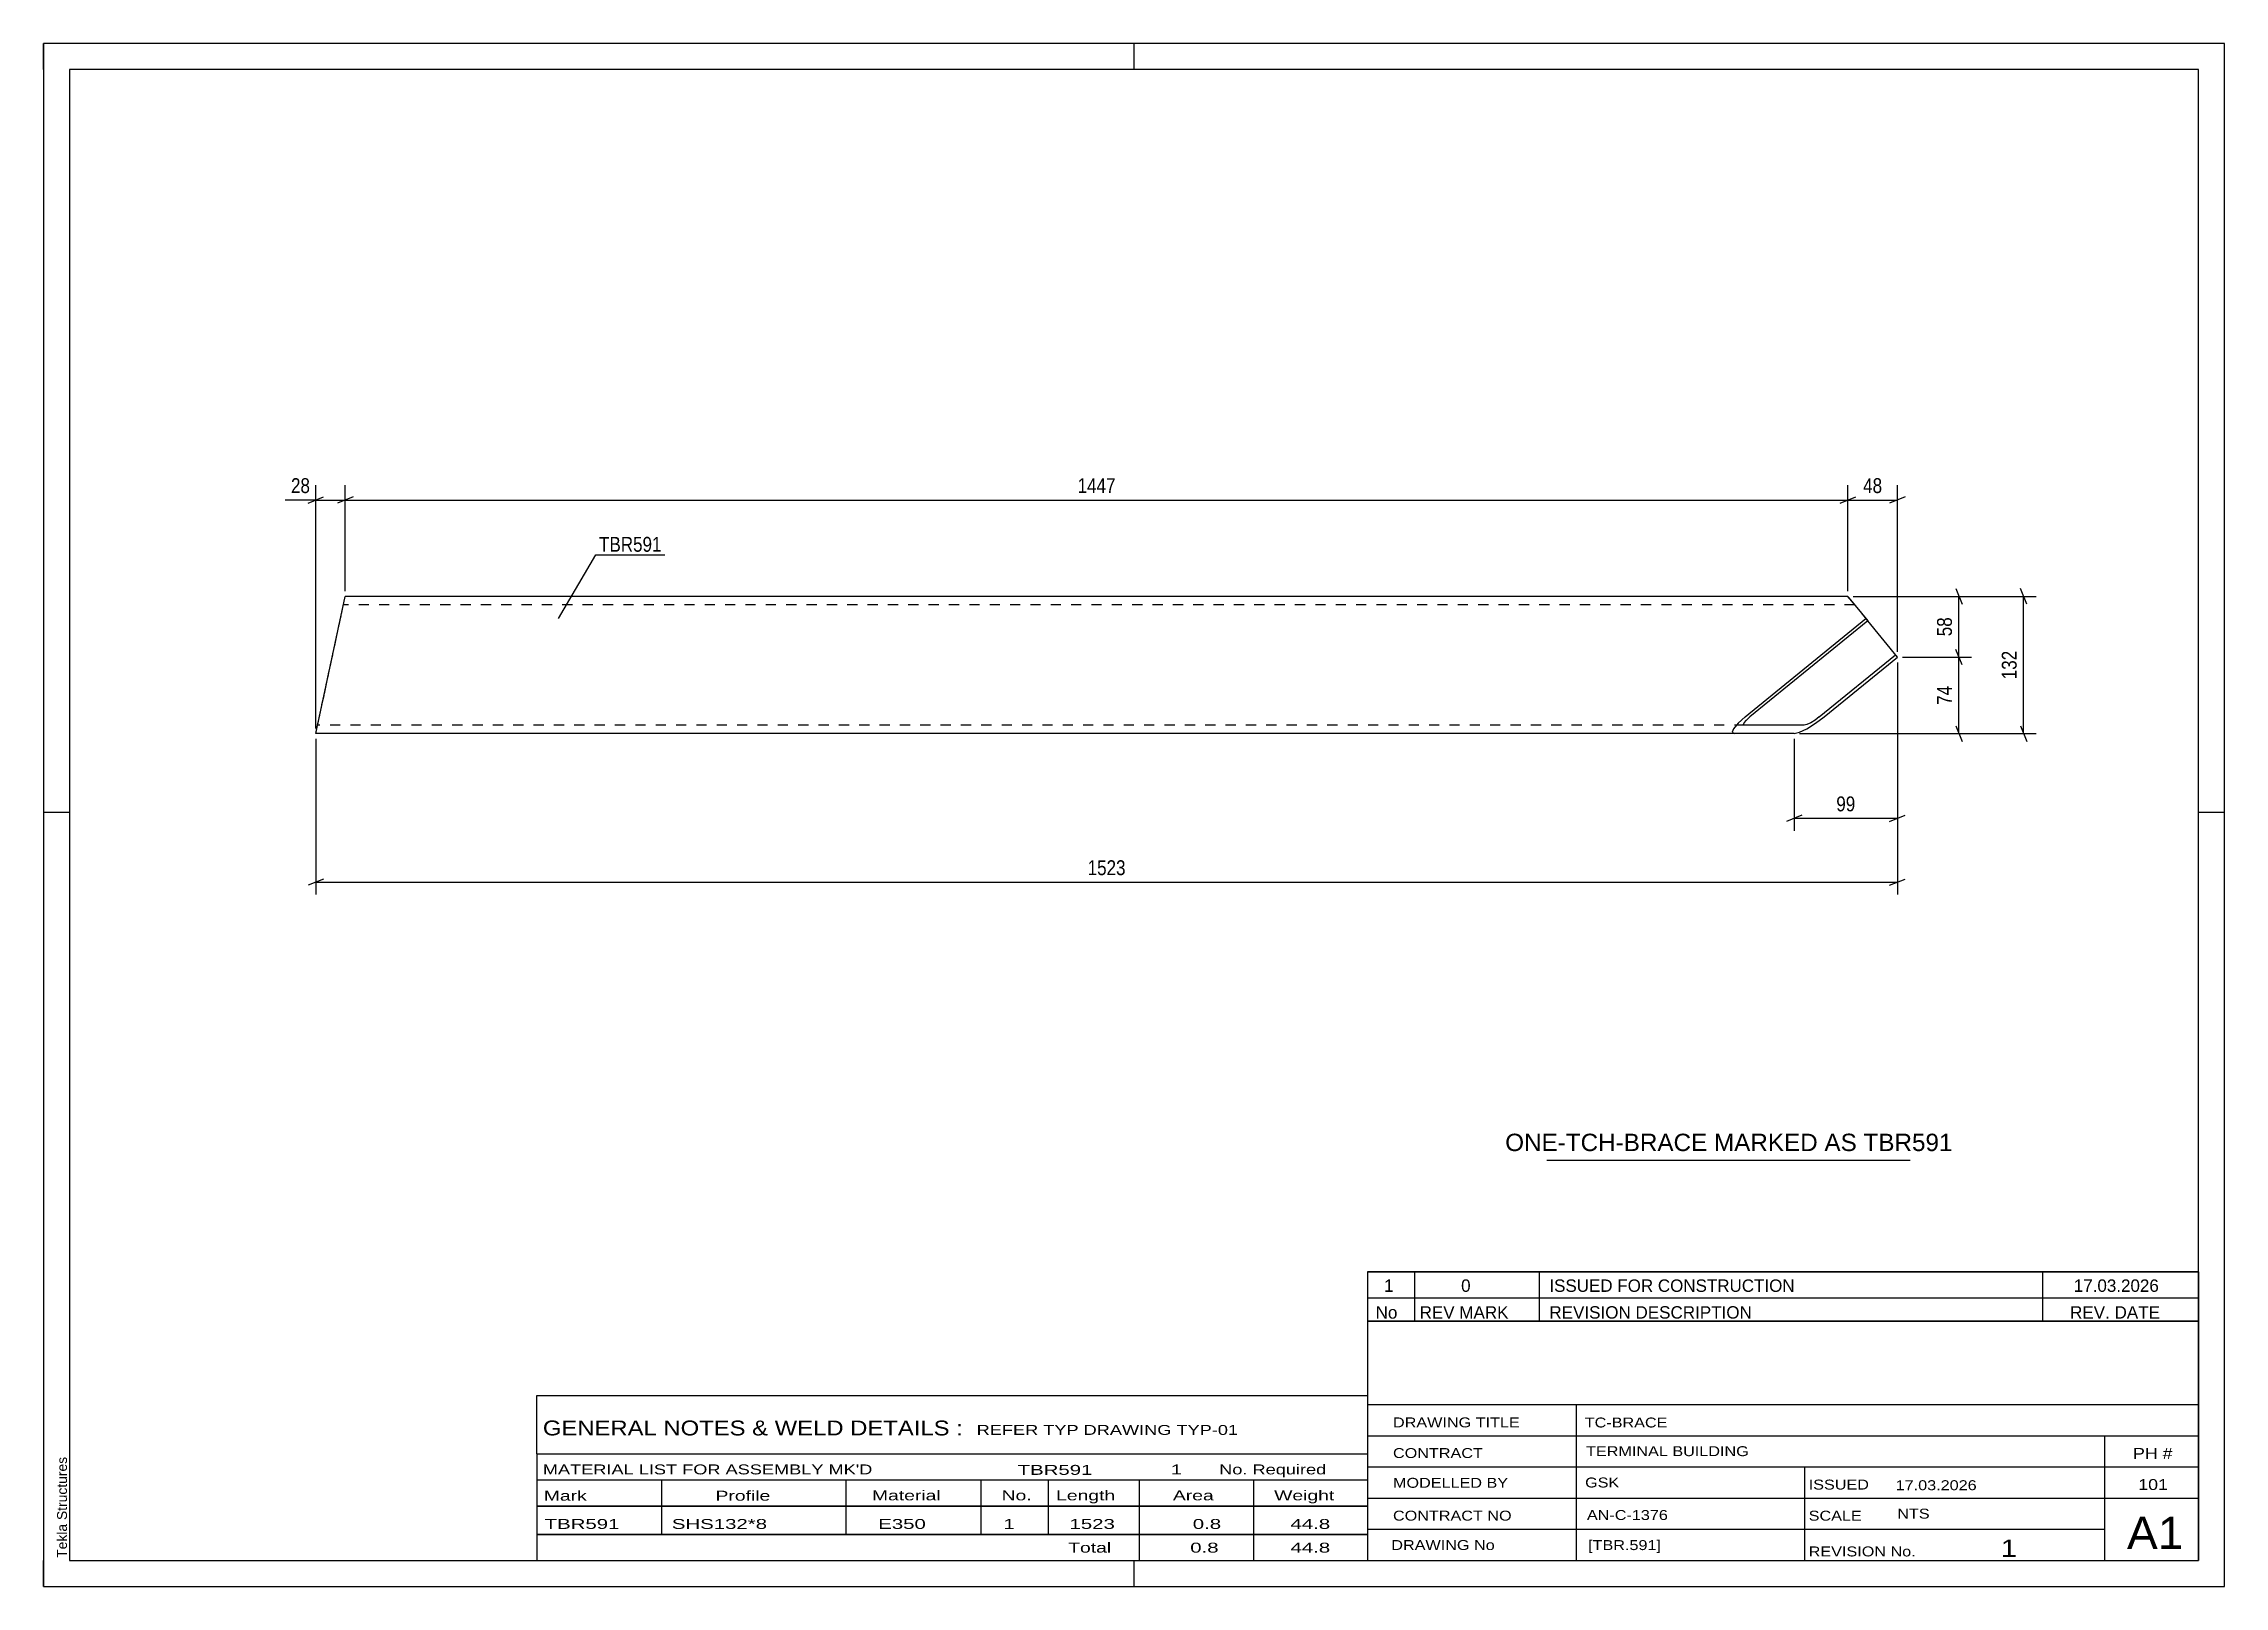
# Model space of a CAD drawing. Header units: millimetres. Extents: x 0 to 420, y 0 to 297.
import ezdxf

# ---------------------------------------------------------------- set-up
doc = ezdxf.new("R2010")
doc.units = ezdxf.units.MM
doc.linetypes.add('DXK_LINE_DOT2', pattern=[3.9198, 1.9599, -1.9599])
doc.styles.add('Arial', font='ARIAL.TTF', dxfattribs={"height": 0.2})
doc.styles.add('Arial Narrow', font='ARIALN.TTF', dxfattribs={"height": 0.2})

# ---------------------------------------------------------------- blocks, each defined once
blk = doc.blocks.new('Unknown-584891456-1162')
at = {"color": 5, "linetype": 'Continuous'}
for p, q in [((420, 297), (0, 297)), ((0, 297), (0, 0)), ((0, 292), (0, 297)), ((210, 292), (210, 297)), ((420, 0), (420, 297)), ((415, 292), (5, 292)), ((5, 292), (5, 5)), ((415, 5), (415, 292)), ((5, 149), (0, 149)), ((420, 149), (415, 149)), ((0, 0), (0, 5)), ((5, 5), (415, 5)), ((210, 0), (210, 5)), ((0, 0), (420, 0))]:
    blk.add_line(p, q, dxfattribs=at)
at = {"color": 174, "linetype": 'Continuous', "style": 'Arial'}
blk.add_text('Tekla Structures', height=1.9102, rotation=90, dxfattribs=at).set_placement((4.5, 5.5))
blk = doc.blocks.new('Part-584891456-1271 - 1253')
at = {"color": 7, "linetype": 'DXK_LINE_DOT2'}
for p, q in [((52.42, 164.18), (58.04, 190.33)), ((58.04, 190.33), (58.09, 190.58)), ((58.09, 190.58), (58.09, 190.58)), ((347.5, 190.58), (347.5, 190.58)), ((351.32, 185.89), (347.5, 190.58)), ((52.77, 165.78), (57.72, 188.85)), ((52.79, 165.9), (57.75, 188.98)), ((57.72, 188.85), (57.75, 188.98)), ((348.8, 188.98), (57.75, 188.98)), ((348.8, 188.98), (348.8, 188.98)), ((52.42, 164.18), (52.42, 164.18)), ((52.77, 165.78), (52.79, 165.9)), ((327.59, 165.78), (52.77, 165.78))]:
    blk.add_line(p, q, dxfattribs=at)
at = {"color": 2, "linetype": 'Continuous'}
for p, q in [((52.62, 165.11), (58.09, 190.58)), ((58.09, 190.58), (58.09, 190.58)), ((347.5, 190.58), (58.09, 190.58)), ((347.5, 190.58), (347.5, 190.58)), ((347.7, 190.33), (347.5, 190.58)), ((347.7, 190.33), (351.32, 185.89)), ((327.71, 167.38), (350.95, 186.34)), ((351.32, 185.89), (328.63, 167.38)), ((357.03, 178.89), (351.32, 185.89)), ((341.99, 167.38), (356.66, 179.34)), ((342.91, 167.38), (357.03, 178.89)), ((52.42, 164.18), (52.47, 164.42)), ((52.42, 164.18), (52.42, 164.18)), ((337.14, 164.18), (52.42, 164.18)), ((52.47, 164.42), (52.62, 165.11)), ((325.47, 165.11), (325.22, 164.42)), ((325.22, 164.42), (325.63, 164.18)), ((326.35, 166.15), (325.47, 165.11)), ((327.71, 167.38), (326.35, 166.15)), ((327.39, 165.9), (327.51, 166.24)), ((327.59, 165.78), (327.39, 165.9)), ((327.51, 166.24), (327.95, 166.76)), ((339.1, 165.78), (327.59, 165.78)), ((327.95, 166.76), (328.63, 167.38)), ((337.14, 164.18), (338.15, 164.42)), ((338.15, 164.42), (339.59, 165.11)), ((339.61, 165.9), (339.1, 165.78)), ((339.59, 165.11), (341.27, 166.15)), ((340.33, 166.24), (339.61, 165.9)), ((341.17, 166.76), (340.33, 166.24)), ((341.99, 167.38), (341.17, 166.76)), ((341.27, 166.15), (342.91, 167.38))]:
    blk.add_line(p, q, dxfattribs=at)
blk = doc.blocks.new('StraightDimension-584891456-2010 - 1253')
at = {"color": 7, "linetype": 'Continuous'}
for p, q in [((52.42, 165.18), (52.42, 211.98)), ((58.09, 191.58), (58.09, 211.98)), ((50.92, 208.53), (53.92, 209.73)), ((52.42, 209.13), (58.09, 209.13)), ((59.59, 209.73), (56.59, 208.53))]:
    blk.add_line(p, q, dxfattribs=at)
at = {"color": 0}
blk.add_wipeout([(51.9, 209.88), (51.9, 214.08), (47.04, 214.08), (47.04, 209.88)], dxfattribs=at)
at = {"color": 7, "linetype": 'Continuous'}
blk.add_line((52.42, 209.13), (46.52, 209.13), dxfattribs=at)
blk.add_line((52.42, 209.13), (46.52, 209.13), dxfattribs=at)
at = {"color": 3, "style": 'Arial Narrow'}
blk.add_text('28', height=2.863, dxfattribs=at).set_placement((47.64, 210.48))
blk = doc.blocks.new('StraightDimension-584891456-2009 - 1253')
at = {"color": 7, "linetype": 'Continuous'}
for p, q in [((58.09, 191.58), (58.09, 211.98)), ((347.5, 191.58), (347.5, 211.98)), ((59.59, 209.73), (56.59, 208.53)), ((58.09, 209.13), (347.5, 209.13)), ((346, 208.53), (349, 209.73))]:
    blk.add_line(p, q, dxfattribs=at)
at = {"color": 0}
blk.add_wipeout([(207.05, 209.88), (207.05, 214.08), (198.54, 214.08), (198.54, 209.88)], dxfattribs=at)
at = {"color": 3, "style": 'Arial Narrow'}
blk.add_text('1447', height=2.863, dxfattribs=at).set_placement((199.14, 210.48))
blk = doc.blocks.new('StraightDimension-584891456-1902 - 1253')
at = {"color": 7, "linetype": 'Continuous'}
for p, q in [((357.03, 177.89), (357.03, 133.17)), ((52.42, 163.17), (52.42, 133.17)), ((53.92, 136.17), (50.92, 134.97)), ((52.42, 135.57), (357.03, 135.57)), ((355.53, 134.97), (358.53, 136.17))]:
    blk.add_line(p, q, dxfattribs=at)
at = {"color": 0}
blk.add_wipeout([(208.98, 136.32), (208.98, 140.52), (200.47, 140.52), (200.47, 136.32)], dxfattribs=at)
at = {"color": 3, "style": 'Arial Narrow'}
blk.add_text('1523', height=2.863, dxfattribs=at).set_placement((201.07, 136.92))
blk = doc.blocks.new('StraightDimension-584891456-2008 - 1253')
at = {"color": 7, "linetype": 'Continuous'}
for p, q in [((347.5, 191.58), (347.5, 211.98)), ((357.03, 179.89), (357.03, 211.98)), ((346, 208.53), (349, 209.73)), ((347.5, 209.13), (357.03, 209.13)), ((358.53, 209.73), (355.53, 208.53))]:
    blk.add_line(p, q, dxfattribs=at)
at = {"color": 0}
blk.add_wipeout([(354.69, 209.88), (354.69, 214.08), (349.83, 214.08), (349.83, 209.88)], dxfattribs=at)
at = {"color": 3, "style": 'Arial Narrow'}
blk.add_text('48', height=2.863, dxfattribs=at).set_placement((350.43, 210.48))
blk = doc.blocks.new('StraightDimension-584891456-2066 - 1253')
at = {"color": 7, "linetype": 'Continuous'}
for p, q in [((348.5, 190.58), (383.74, 190.58)), ((381.94, 189.08), (380.74, 192.08)), ((381.34, 164.18), (381.34, 190.58)), ((338.14, 164.18), (383.74, 164.18)), ((380.74, 165.68), (381.94, 162.68))]:
    blk.add_line(p, q, dxfattribs=at)
at = {"color": 0}
blk.add_wipeout([(380.59, 180.72), (376.39, 180.72), (376.39, 174.03), (380.59, 174.03)], dxfattribs=at)
at = {"color": 3, "style": 'Arial Narrow'}
blk.add_text('132', height=2.863, rotation=90.0002, dxfattribs=at).set_placement((379.99, 174.63))
blk = doc.blocks.new('StraightDimension-584891456-2245 - 1253')
at = {"color": 7, "linetype": 'Continuous'}
for p, q in [((348.5, 190.58), (371.28, 190.58)), ((368.28, 192.08), (369.48, 189.08)), ((368.88, 178.89), (368.88, 190.58)), ((358.03, 178.89), (371.28, 178.89)), ((369.48, 177.39), (368.28, 180.39))]:
    blk.add_line(p, q, dxfattribs=at)
at = {"color": 0}
blk.add_wipeout([(368.13, 187.16), (363.93, 187.16), (363.93, 182.31), (368.13, 182.31)], dxfattribs=at)
at = {"color": 3, "style": 'Arial Narrow'}
blk.add_text('58', height=2.863, rotation=90.0002, dxfattribs=at).set_placement((367.53, 182.91))
blk = doc.blocks.new('StraightDimension-584891456-2246 - 1253')
at = {"color": 7, "linetype": 'Continuous'}
for p, q in [((358.03, 178.89), (371.28, 178.89)), ((369.48, 177.39), (368.28, 180.39)), ((368.88, 164.18), (368.88, 178.89)), ((338.14, 164.18), (371.28, 164.18)), ((368.28, 165.68), (369.48, 162.68))]:
    blk.add_line(p, q, dxfattribs=at)
at = {"color": 0}
blk.add_wipeout([(368.13, 173.96), (363.93, 173.96), (363.93, 169.11), (368.13, 169.11)], dxfattribs=at)
at = {"color": 3, "style": 'Arial Narrow'}
blk.add_text('74', height=2.863, rotation=90.0002, dxfattribs=at).set_placement((367.53, 169.71))
blk = doc.blocks.new('StraightDimension-584891456-2361 - 1253')
at = {"color": 7, "linetype": 'Continuous'}
for p, q in [((357.03, 177.89), (357.03, 145.46)), ((337.14, 163.18), (337.14, 145.46)), ((338.64, 148.46), (335.64, 147.26)), ((337.14, 147.86), (357.03, 147.86)), ((355.53, 147.26), (358.53, 148.46))]:
    blk.add_line(p, q, dxfattribs=at)
at = {"color": 0}
blk.add_wipeout([(349.51, 148.61), (349.51, 152.81), (344.66, 152.81), (344.66, 148.61)], dxfattribs=at)
at = {"color": 3, "style": 'Arial Narrow'}
blk.add_text('99', height=2.863, dxfattribs=at).set_placement((345.26, 149.21))
blk = doc.blocks.new('Unknown-584891456-2413')
at = {"color": 7, "linetype": 'Continuous'}
blk.add_line((289.5, 82.05), (359.5, 82.05), dxfattribs=at)
at = {"color": 7, "style": 'Arial'}
blk.add_text('ONE-TCH-BRACE MARKED AS TBR591', height=3.3428, dxfattribs=at).set_placement((281.49, 83.8))
blk = doc.blocks.new('Unknown-584891456-2410')
at = {"color": 7, "linetype": 'Continuous'}
for p, q in [((255, 51.05), (255, 5)), ((255, 51.05), (415, 51.05)), ((415, 51), (415, 5)), ((255, 35), (415, 35)), ((295.14, 35), (295.14, 5)), ((255, 29), (415, 29)), ((397, 5.05), (397, 29.05)), ((255, 23), (415, 23)), ((339.14, 23), (339.14, 5)), ((255, 17), (415, 17)), ((255, 11), (397, 11)), ((255, 5), (415, 5))]:
    blk.add_line(p, q, dxfattribs=at)
at = {"color": 7, "style": 'Arial Narrow'}
for s, height, width, p in [('DRAWING TITLE', 1.9089, 1.425378, (259.88, 30.61)), ('TC-BRACE', 1.909, 1.425378, (296.81, 30.59)), ('CONTRACT', 1.909, 1.425378, (259.88, 24.71)), ('TERMINAL BUILDING', 1.9089, 1.425378, (297.06, 25.07)), ('MODELLED BY', 1.9089, 1.425378, (259.88, 18.98)), ('GSK', 1.909, 1.425378, (296.88, 19.04)), ('ISSUED', 1.909, 1.425378, (339.94, 18.64)), ('17.03.2026', 1.909, 1.425378, (356.69, 18.52)), ('CONTRACT NO', 1.9089, 1.425378, (259.88, 12.66)), ('AN-C-1376', 1.909, 1.425378, (297.23, 12.78)), ('SCALE', 1.909, 1.425378, (339.94, 12.65)), ('A1', 6.204, 1.25, (401.24, 7.2)), ('DRAWING No', 1.909, 1.425378, (259.56, 7)), ('[TBR.591]', 1.909, 1.425378, (297.46, 6.99)), ('1', 3.34, 1.5, (376.91, 5.68)), ('REVISION No.', 1.9089, 1.425378, (339.94, 5.77))]:
    blk.add_text(s, height=height, dxfattribs=dict(at, width=width)).set_placement(p)
at = {"color": 7, "linetype": 'Continuous', "style": 'Arial Narrow'}
for s, height, width, p in [('PH #', 2.1, 1.42538, (402.4, 24.55)), ('101', 2.1, 1.42538, (403.41, 18.55)), ('NTS', 1.909, 1.425378, (357, 13.05))]:
    blk.add_text(s, height=height, dxfattribs=dict(at, width=width)).set_placement(p)
blk = doc.blocks.new('Unknown-584891456-2411')
at = {"color": 7, "linetype": 'Continuous'}
for p, q in [((255, 60.55), (415, 60.55)), ((415, 60.55), (255, 60.55)), ((255, 60.55), (255, 55.55)), ((264, 60.55), (264, 55.55)), ((288, 60.55), (288, 55.55)), ((385, 60.55), (385, 55.55)), ((415, 60.55), (415, 55.55)), ((255, 55.55), (415, 55.55)), ((255, 55.55), (255, 51.05)), ((255, 55.55), (415, 55.55)), ((264, 55.55), (264, 51.05)), ((288, 55.55), (288, 51.05)), ((385, 55.55), (385, 51.05)), ((415, 55.55), (415, 51.05)), ((415, 51.05), (255, 51.05))]:
    blk.add_line(p, q, dxfattribs=at)
at = {"color": 7, "linetype": 'Continuous', "style": 'Arial Narrow'}
for s, height, width, p in [('1', 2.39, 1.196471, (258.16, 56.7)), ('0', 2.39, 1.196471, (273, 56.7)), ('ISSUED FOR CONSTRUCTION', 2.3861, 1.196471, (290, 56.7)), ('17.03.2026', 2.386, 1.196471, (391, 56.7)), ('No', 2.386, 1.2, (256.54, 51.55)), ('REV MARK', 2.386, 1.2, (265, 51.55)), ('REVISION DESCRIPTION', 2.3861, 1.2, (290, 51.55)), ('REV. DATE', 2.386, 1.2, (390.28, 51.55))]:
    blk.add_text(s, height=height, dxfattribs=dict(at, width=width)).set_placement(p)
blk = doc.blocks.new('Unknown-584891456-2412')
at = {"color": 7, "linetype": 'Continuous'}
for p, q in [((95, 36.75), (255, 36.75)), ((95, 25.5), (95, 36.75)), ((255, 36.75), (255, 25.5)), ((95, 25.5), (255, 25.5)), ((95, 25.5), (95, 20.5)), ((255, 25.5), (255, 20.5)), ((95, 20.5), (255, 20.5)), ((95, 20.5), (95, 15.5)), ((119, 20.5), (119, 15.5)), ((154.5, 20.5), (154.5, 15.5)), ((180.5, 20.5), (180.5, 15.5)), ((193.5, 20.5), (193.5, 15.5)), ((211, 20.5), (211, 15.5)), ((233, 20.5), (233, 15.5)), ((255, 20.5), (255, 15.5)), ((95, 15.5), (255, 15.5)), ((95, 15.45), (95, 10.05)), ((95, 15.45), (255, 15.45)), ((119, 15.5), (119, 10)), ((154.5, 15.5), (154.5, 10)), ((180.5, 15.5), (180.5, 10)), ((193.5, 15.5), (193.5, 10)), ((211, 15.5), (211, 10)), ((233, 15.5), (233, 10)), ((255, 15.45), (255, 10.05)), ((95, 10.05), (255, 10.05)), ((95, 10), (255, 10)), ((95, 10), (95, 5)), ((211, 10), (211, 5)), ((233, 10), (233, 5)), ((255, 10), (255, 5)), ((95, 5), (255, 5))]:
    blk.add_line(p, q, dxfattribs=at)
at = {"color": 7, "style": 'Arial Narrow'}
for s, height, width, p in [('GENERAL NOTES & WELD DETAILS :', 2.8633, 1.4, (96.15, 29.06)), ('REFER TYP DRAWING TYP-01', 1.9089, 1.6, (179.7, 29.16)), ("MATERIAL LIST FOR ASSEMBLY MK'D", 1.9089, 1.6, (96.15, 21.56)), ('TBR591', 1.909, 1.794707, (187.59, 21.47)), ('1', 1.91, 1.794707, (217.08, 21.56)), ('No. Required', 1.9089, 1.6, (226.41, 21.56)), ('Mark', 1.909, 1.7, (96.34, 16.5)), ('Profile', 1.909, 1.7, (129.41, 16.5)), ('Material', 1.909, 1.7, (159.54, 16.56)), ('No.', 1.909, 1.7, (184.5, 16.56)), ('Length', 1.909, 1.7, (195, 16.56)), ('Area', 1.909, 1.7, (217.5, 16.56)), ('Weight', 1.909, 1.7, (237, 16.56))]:
    blk.add_text(s, height=height, dxfattribs=dict(at, width=width)).set_placement(p)
at = {"color": 7, "linetype": 'Continuous', "style": 'Arial Narrow'}
for s, height, width, p in [('TBR591', 1.909, 1.794707, (96.5, 11.06)), ('SHS132*8', 1.909, 1.794707, (121, 11.06)), ('E350', 1.909, 1.794707, (160.74, 11.06)), ('1', 1.91, 1.794707, (184.86, 11.06)), ('1523', 1.909, 1.794707, (197.58, 11.06)), ('0.8', 1.909, 1.794707, (221.32, 11.06)), ('44.8', 1.909, 1.794707, (240.14, 11.06)), ('Total', 1.909, 1.7, (197.33, 6.5)), ('0.8', 1.909, 1.794707, (220.83, 6.5)), ('44.8', 1.909, 1.794707, (240.14, 6.5))]:
    blk.add_text(s, height=height, dxfattribs=dict(at, width=width)).set_placement(p)
blk = doc.blocks.new('Mark-584891456-1266 - 1253')
at = {"color": 0}
blk.add_wipeout([(119.02, 199.18), (119.02, 202.18), (106.97, 202.18), (106.97, 199.18)], dxfattribs=at)
blk.add_wipeout([(119.02, 199.18), (119.02, 202.18), (106.97, 202.18), (106.97, 199.18)], dxfattribs=at)
at = {"color": 30, "linetype": 'Continuous'}
for p, q in [((99.15, 186.3), (106.37, 198.58)), ((106.37, 198.58), (119.62, 198.58))]:
    blk.add_line(p, q, dxfattribs=at)
at = {"color": 3, "style": 'Arial Narrow'}
blk.add_text('TBR591', height=2.863, dxfattribs=at).set_placement((106.97, 199.18))

msp = doc.modelspace()

# ---------------------------------------------------------------- block references
for name in ['Unknown-584891456-1162', 'Part-584891456-1271 - 1253', 'Unknown-584891456-2413', 'Unknown-584891456-2411', 'Unknown-584891456-2410', 'Unknown-584891456-2412']:
    msp.add_blockref(name, (0, 0))

# ---------------------------------------------------------------- next in the draw order: block references
msp.add_blockref('StraightDimension-584891456-2010 - 1253', (0, 0))

# ---------------------------------------------------------------- next in the draw order: block references
for name in ['StraightDimension-584891456-2009 - 1253', 'StraightDimension-584891456-1902 - 1253']:
    msp.add_blockref(name, (0, 0))

# ---------------------------------------------------------------- next in the draw order: block references
for name in ['StraightDimension-584891456-2008 - 1253', 'Mark-584891456-1266 - 1253']:
    msp.add_blockref(name, (0, 0))

# ---------------------------------------------------------------- next in the draw order: block references
msp.add_blockref('StraightDimension-584891456-2066 - 1253', (0, 0))

# ---------------------------------------------------------------- next in the draw order: block references
msp.add_blockref('StraightDimension-584891456-2245 - 1253', (0, 0))

# ---------------------------------------------------------------- next in the draw order: block references
msp.add_blockref('StraightDimension-584891456-2246 - 1253', (0, 0))

# ---------------------------------------------------------------- next in the draw order: block references
msp.add_blockref('StraightDimension-584891456-2361 - 1253', (0, 0))

doc.saveas('drawing.dxf')
